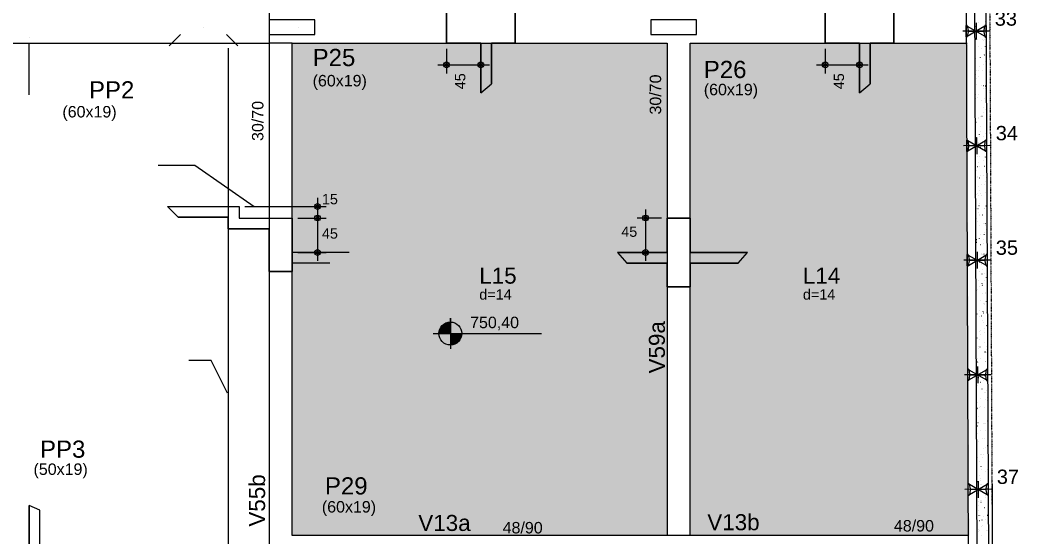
# Model space of a CAD drawing. Header units: millimetres. Extents: x 2609 to 8562, y 1432 to 7136.
# Drawn here: x 6286 to 7594, y 4852 to 5529 of the extents above; entities that cross this region are included whole.
import ezdxf

# ---------------------------------------------------------------- set-up
doc = ezdxf.new("R2010")
doc.units = ezdxf.units.MM
doc.linetypes.add('ESTILO_TQS_0003', pattern=[1.5, 0.5, -0.4, 0.1, -0.5])
for name, color, linetype in [('1', 4, 'Continuous'), ('10', 13, 'Continuous'), ('11', 22, 'Continuous'), ('12', 3, 'Continuous'), ('13', 76, 'Continuous'), ('130', 24, 'Continuous'), ('18', 9, 'Continuous'), ('19', 5, 'Continuous'), ('24', 5, 'ESTILO_TQS_0003'), ('242', 3, 'Continuous'), ('26', 1, 'Continuous'), ('27', 10, 'Continuous'), ('30', 15, 'Continuous'), ('4', 1, 'Continuous'), ('49', 20, 'Continuous'), ('51', 6, 'Continuous'), ('52', 21, 'Continuous'), ('6', 6, 'Continuous'), ('8', 5, 'Continuous'), ('9', 3, 'Continuous')]:
    doc.layers.add(name, color=color, linetype=linetype)
doc.styles.get("Standard").update_dxf_attribs({"font": 'arial.ttf'})

# ---------------------------------------------------------------- blocks, each defined once
blk = doc.blocks.new('_H9EFD498501-004')
for p, q in [((3960.702911, 3805.538144), (3960.702911, 3805.538144)), ((3960.702911, 3805.538144), (3960.702911, 3805.538144)), ((3963.660768, 3805.667287), (3963.735696, 3805.670558)), ((3965.572333, 3808.129829), (3965.61799, 3808.18933)), ((3973.776131, 3806.108933), (3973.85106, 3806.112204)), ((3974.772362, 3809.849388), (3974.782152, 3809.923747)), ((3975.649346, 3806.190719), (3975.700142, 3806.192937)), ((3960.7197, 3801.805755), (3960.7197, 3801.805755)), ((3960.7197, 3801.805755), (3960.7197, 3801.805755)), ((3960.7197, 3801.805755), (3960.7197, 3801.805755)), ((3960.731634, 3799.152726), (3960.731634, 3799.152726)), ((3960.731634, 3799.152726), (3960.731634, 3799.152726)), ((3960.731634, 3799.152726), (3960.731634, 3799.152726)), ((3960.757357, 3793.434257), (3960.757357, 3793.434257)), ((3961.82845, 3803.250706), (3961.874107, 3803.310207)), ((3962.02105, 3803.032953), (3962.030839, 3803.107311)), ((3973.284364, 3798.546917), (3973.294153, 3798.621275)), ((3973.96004, 3802.085393), (3974.033262, 3802.101626)), ((3960.789561, 3786.275011), (3960.789561, 3786.275011)), ((3960.793327, 3785.437957), (3960.793327, 3785.437957)), ((3960.793327, 3785.437957), (3960.793327, 3785.437957)), ((3960.793327, 3785.437957), (3960.793327, 3785.437957)), ((3961.13593, 3786.351799), (3961.209152, 3786.368032)), ((3962.488315, 3785.511962), (3962.563243, 3785.515233)), ((3964.36153, 3785.593748), (3964.436459, 3785.597019)), ((3971.693576, 3786.463683), (3971.703365, 3786.538041)), ((3972.002586, 3784.884209), (3972.048243, 3784.94371)), ((3973.203107, 3785.97978), (3973.278036, 3785.983051)), ((3974.315926, 3789.273733), (3974.389149, 3789.289966)), ((3974.399584, 3788.008037), (3974.445242, 3788.067539)), ((3960.847488, 3773.397295), (3960.847488, 3773.397295)), ((3960.847488, 3773.397295), (3960.847488, 3773.397295)), ((3960.847488, 3773.397295), (3960.847488, 3773.397295)), ((3960.861131, 3770.364382), (3960.861131, 3770.364382)), ((3960.861131, 3770.364382), (3960.861131, 3770.364382)), ((3960.861131, 3770.364382), (3960.861131, 3770.364382)), ((3962.00368, 3771.85338), (3962.049337, 3771.912882)), ((3965.747563, 3776.732503), (3965.79322, 3776.792005)), ((3970.029367, 3773.822761), (3970.039156, 3773.897119)), ((3975.037924, 3776.543239), (3975.111146, 3776.559472)), ((3960.883742, 3765.33777), (3960.883742, 3765.33777)), ((3960.883742, 3765.33777), (3960.883742, 3765.33777)), ((3960.905415, 3760.519579), (3960.905415, 3760.519579)), ((3961.915291, 3765.382808), (3961.990219, 3765.38608)), ((3962.213814, 3760.809644), (3962.287037, 3760.825877)), ((3968.541368, 3762.520289), (3968.551158, 3762.594648)), ((3972.030654, 3765.824455), (3972.105583, 3765.827726)), ((3972.177816, 3753.486883), (3972.223473, 3753.546385)), ((3973.903869, 3765.906241), (3973.978798, 3765.909512)), ((3974.574814, 3756.610712), (3974.620471, 3756.670213)), ((3975.393811, 3763.731579), (3975.467033, 3763.747812)), ((3960.963342, 3747.641864), (3960.963342, 3747.641864)), ((3960.963342, 3747.641864), (3960.963342, 3747.641864)), ((3960.963342, 3747.641864), (3960.963342, 3747.641864)), ((3960.974158, 3745.237583), (3960.974158, 3745.237583)), ((3962.17891, 3740.456054), (3962.224567, 3740.515556)), ((3962.616053, 3745.309269), (3962.690982, 3745.312541)), ((3965.922792, 3745.335177), (3965.96845, 3745.394679)), ((3966.95058, 3750.437055), (3966.96037, 3750.511413)), ((3971.45763, 3745.695301), (3971.532559, 3745.698573)), ((3961.002562, 3738.923008), (3961.002562, 3738.923008)), ((3961.002562, 3738.923008), (3961.002562, 3738.923008)), ((3961.002562, 3738.923008), (3961.002562, 3738.923008)), ((3961.02127, 3734.764148), (3961.02127, 3734.764148)), ((3963.291699, 3735.26749), (3963.364921, 3735.283723)), ((3965.286371, 3737.796133), (3965.296161, 3737.870491)), ((3961.064573, 3725.137396), (3961.064573, 3725.137396)), ((3961.064573, 3725.137396), (3961.064573, 3725.137396)), ((3961.064573, 3725.137396), (3961.064573, 3725.137396)), ((3961.079197, 3721.886433), (3961.079197, 3721.886433)), ((3961.079197, 3721.886433), (3961.079197, 3721.886433)), ((3961.079197, 3721.886433), (3961.079197, 3721.886433)), ((3962.207585, 3714.410427), (3962.217374, 3714.484786)), ((3963.798373, 3726.493662), (3963.808162, 3726.56802)), ((3966.098022, 3713.937852), (3966.143679, 3713.997353)), ((3970.285177, 3725.539976), (3970.360106, 3725.543247)), ((3972.158392, 3725.621762), (3972.233321, 3725.625034)), ((3972.353046, 3722.089557), (3972.398703, 3722.149059)), ((3974.750044, 3725.213386), (3974.795701, 3725.272888)), ((3974.958897, 3721.226863), (3974.968687, 3721.301221)), ((3961.137124, 3709.008717), (3961.137124, 3709.008717)), ((3961.143993, 3707.481635), (3961.143993, 3707.481635)), ((3961.143993, 3707.481635), (3961.143993, 3707.481635)), ((3961.143993, 3707.481635), (3961.143993, 3707.481635)), ((3961.148995, 3706.36964), (3961.148995, 3706.36964)), ((3961.148995, 3706.36964), (3961.148995, 3706.36964)), ((3961.154988, 3705.037209), (3961.154988, 3705.037209)), ((3961.154988, 3705.037209), (3961.154988, 3705.037209)), ((3962.35414, 3709.058729), (3962.399797, 3709.11823)), ((3964.369583, 3709.725336), (3964.442805, 3709.741569)), ((3969.712153, 3705.410823), (3969.787082, 3705.414094)), ((3973.294688, 3708.585941), (3973.304478, 3708.660299)), ((3961.195051, 3696.131002), (3961.195051, 3696.131002)), ((3961.195051, 3696.131002), (3961.195051, 3696.131002)), ((3961.195051, 3696.131002), (3961.195051, 3696.131002)), ((3971.80669, 3697.283469), (3971.816479, 3697.357828)), ((3972.528276, 3690.692232), (3972.573933, 3690.751733)), ((3974.925274, 3693.816061), (3974.970931, 3693.875562)), ((3961.245404, 3684.937022), (3961.245404, 3684.937022)), ((3961.245404, 3684.937022), (3961.245404, 3684.937022)), ((3961.245404, 3684.937022), (3961.245404, 3684.937022)), ((3961.252978, 3683.253286), (3961.252978, 3683.253286)), ((3961.252978, 3683.253286), (3961.252978, 3683.253286)), ((3961.252978, 3683.253286), (3961.252978, 3683.253286)), ((3961.285424, 3676.040262), (3961.285424, 3676.040262)), ((3961.285424, 3676.040262), (3961.285424, 3676.040262)), ((3961.285424, 3676.040262), (3961.285424, 3676.040262)), ((3961.786357, 3683.371533), (3961.859579, 3683.387766)), ((3962.529369, 3677.661403), (3962.575026, 3677.720905)), ((3965.447467, 3684.183182), (3965.520689, 3684.199415)), ((3966.273252, 3682.540526), (3966.318909, 3682.600028)), ((3968.5397, 3685.255497), (3968.614629, 3685.258769)), ((3970.215902, 3685.200235), (3970.225691, 3685.274593)), ((3970.412915, 3685.337284), (3970.487844, 3685.340555)), ((3961.310905, 3670.37557), (3961.310905, 3670.37557)), ((3961.310905, 3670.37557), (3961.310905, 3670.37557)), ((3961.335819, 3664.836835), (3961.335819, 3664.836835)), ((3961.335819, 3664.836835), (3961.335819, 3664.836835)), ((3962.142243, 3670.559874), (3962.215466, 3670.576107)), ((3967.966676, 3665.126344), (3968.041604, 3665.129615)), ((3968.551693, 3672.559313), (3968.561482, 3672.633671)), ((3975.100504, 3662.418735), (3975.146161, 3662.478236)), ((3961.368832, 3657.497855), (3961.368832, 3657.497855)), ((3961.368832, 3657.497855), (3961.368832, 3657.497855)), ((3961.368832, 3657.497855), (3961.368832, 3657.497855)), ((3962.864241, 3657.829379), (3962.937463, 3657.845612)), ((3965.472906, 3649.173607), (3965.482696, 3649.247966)), ((3966.448482, 3651.143201), (3966.494139, 3651.202702)), ((3966.525351, 3658.641028), (3966.598573, 3658.657261)), ((3967.063694, 3661.256842), (3967.073484, 3661.3312)), ((3972.703506, 3659.294906), (3972.749163, 3659.354408)), ((3961.426235, 3644.736647), (3961.426235, 3644.736647)), ((3961.426235, 3644.736647), (3961.426235, 3644.736647)), ((3961.426235, 3644.736647), (3961.426235, 3644.736647)), ((3961.426759, 3644.620139), (3961.426759, 3644.620139)), ((3961.426759, 3644.620139), (3961.426759, 3644.620139)), ((3961.426855, 3644.598888), (3961.426855, 3644.598888)), ((3961.426855, 3644.598888), (3961.426855, 3644.598888)), ((3961.426855, 3644.598888), (3961.426855, 3644.598888)), ((3962.704599, 3646.264077), (3962.750256, 3646.323579)), ((3963.220128, 3645.01772), (3963.29335, 3645.033953)), ((3963.808697, 3636.532685), (3963.818487, 3636.607044)), ((3966.794223, 3644.971019), (3966.869152, 3644.97429)), ((3968.667438, 3645.052805), (3968.742367, 3645.056077)), ((3961.484686, 3631.742424), (3961.484686, 3631.742424)), ((3961.484686, 3631.742424), (3961.484686, 3631.742424)), ((3961.484686, 3631.742424), (3961.484686, 3631.742424)), ((3961.51665, 3624.63646), (3961.51665, 3624.63646)), ((3961.51665, 3624.63646), (3961.51665, 3624.63646)), ((3962.320699, 3625.230214), (3962.330488, 3625.304572)), ((3963.942125, 3632.287225), (3964.015347, 3632.303458)), ((3966.221199, 3624.841865), (3966.296127, 3624.845137)), ((3967.603235, 3633.098873), (3967.676457, 3633.115106)), ((3972.878736, 3627.89758), (3972.924393, 3627.957082)), ((3975.072011, 3632.046649), (3975.081801, 3632.121008)), ((3975.275734, 3631.021409), (3975.321391, 3631.080911)), ((3976.336562, 3625.283512), (3976.411491, 3625.286783)), ((3961.540632, 3619.305023), (3961.540632, 3619.305023)), ((3961.540632, 3619.305023), (3961.540632, 3619.305023)), ((3961.540632, 3619.305023), (3961.540632, 3619.305023)), ((3961.542613, 3618.864708), (3961.542613, 3618.864708)), ((3961.542613, 3618.864708), (3961.542613, 3618.864708)), ((3961.568285, 3613.157515), (3961.568285, 3613.157515)), ((3961.568285, 3613.157515), (3961.568285, 3613.157515)), ((3961.568285, 3613.157515), (3961.568285, 3613.157515)), ((3962.879829, 3614.866752), (3962.925486, 3614.926253)), ((3964.298012, 3619.475565), (3964.371234, 3619.491798)), ((3966.623712, 3619.745875), (3966.669369, 3619.805376)), ((3973.481223, 3619.963415), (3973.491013, 3620.037773)), ((3961.60054, 3605.986993), (3961.60054, 3605.986993)), ((3961.60054, 3605.986993), (3961.60054, 3605.986993)), ((3961.60054, 3605.986993), (3961.60054, 3605.986993)), ((3961.607066, 3604.536273), (3961.607066, 3604.536273)), ((3961.607066, 3604.536273), (3961.607066, 3604.536273)), ((3961.607066, 3604.536273), (3961.607066, 3604.536273)), ((3965.020009, 3606.745071), (3965.093232, 3606.761304)), ((3965.048746, 3604.68654), (3965.123674, 3604.689812)), ((3966.921961, 3604.768327), (3966.99689, 3604.771598)), ((3968.681119, 3607.556719), (3968.754342, 3607.572952)), ((3970.329016, 3596.020022), (3970.338805, 3596.09438)), ((3971.817014, 3607.322493), (3971.826804, 3607.396851)), ((3973.053965, 3596.500255), (3973.099622, 3596.559756)), ((3975.450963, 3599.624084), (3975.496621, 3599.683585)), ((3975.763538, 3605.154358), (3975.838467, 3605.15763)), ((3961.658467, 3593.109277), (3961.658467, 3593.109277)), ((3961.658467, 3593.109277), (3961.658467, 3593.109277)), ((3961.697481, 3584.436086), (3961.697481, 3584.436086)), ((3961.697481, 3584.436086), (3961.697481, 3584.436086)), ((3963.055059, 3583.469426), (3963.100716, 3583.528928)), ((3964.475722, 3584.557387), (3964.55065, 3584.560658)), ((3965.375896, 3593.933411), (3965.449118, 3593.949644)), ((3966.798942, 3588.348549), (3966.844599, 3588.408051)), ((3968.738228, 3583.936787), (3968.748017, 3584.011146)), ((3974.591085, 3584.999033), (3974.666014, 3585.002305)), ((3976.4643, 3585.08082), (3976.539229, 3585.084091)), ((3961.709716, 3581.716142), (3961.709716, 3581.716142)), ((3961.709716, 3581.716142), (3961.709716, 3581.716142)), ((3961.709716, 3581.716142), (3961.709716, 3581.716142)), ((3961.716394, 3580.231561), (3961.716394, 3580.231561)), ((3961.716394, 3580.231561), (3961.716394, 3580.231561)), ((3961.716394, 3580.231561), (3961.716394, 3580.231561)), ((3966.097893, 3581.202916), (3966.171116, 3581.219149)), ((3967.074019, 3571.295865), (3967.083808, 3571.370224)), ((3969.759003, 3582.014565), (3969.832226, 3582.030798)), ((3961.774321, 3567.353846), (3961.774321, 3567.353846)), ((3961.774321, 3567.353846), (3961.774321, 3567.353846)), ((3961.787897, 3564.335899), (3961.787897, 3564.335899)), ((3961.787897, 3564.335899), (3961.787897, 3564.335899)), ((3961.787897, 3564.335899), (3961.787897, 3564.335899)), ((3963.303269, 3564.402062), (3963.378197, 3564.405333)), ((3965.176484, 3564.483848), (3965.251413, 3564.48712)), ((3965.58602, 3559.993394), (3965.59581, 3560.067752)), ((3966.45378, 3568.391257), (3966.527002, 3568.40749)), ((3966.974172, 3556.951224), (3967.019829, 3557.010725)), ((3973.229195, 3565.102929), (3973.274852, 3565.162431)), ((3974.018061, 3564.86988), (3974.09299, 3564.873151)), ((3975.626193, 3568.226758), (3975.67185, 3568.286259)), ((3961.832248, 3554.47613), (3961.832248, 3554.47613)), ((3961.832248, 3554.47613), (3961.832248, 3554.47613)), ((3961.832248, 3554.47613), (3961.832248, 3554.47613)), ((3961.851147, 3550.274768), (3961.851147, 3550.274768)), ((3961.851147, 3550.274768), (3961.851147, 3550.274768)), ((3961.851147, 3550.274768), (3961.851147, 3550.274768)), ((3961.878312, 3544.235712), (3961.878312, 3544.235712)), ((3961.878312, 3544.235712), (3961.878312, 3544.235712)), ((3962.730245, 3544.272908), (3962.805173, 3544.27618)), ((3963.230289, 3552.072101), (3963.275946, 3552.131602)), ((3963.995232, 3547.91016), (3964.005022, 3547.984518)), ((3967.175778, 3555.660762), (3967.249, 3555.676995)), ((3970.836888, 3556.472411), (3970.91011, 3556.488644)), ((3972.845608, 3544.714555), (3972.920537, 3544.717826)), ((3974.718823, 3544.796341), (3974.793752, 3544.799612)), ((3976.746545, 3554.726595), (3976.756334, 3554.800953)), ((3961.890175, 3541.598415), (3961.890175, 3541.598415)), ((3961.890175, 3541.598415), (3961.890175, 3541.598415)), ((3961.93227, 3532.240406), (3961.93227, 3532.240406)), ((3962.331023, 3535.269238), (3962.340813, 3535.343596)), ((3967.531664, 3542.849103), (3967.604886, 3542.865336)), ((3971.914772, 3530.930257), (3971.987994, 3530.94649)), ((3973.404425, 3533.705604), (3973.450082, 3533.765105)), ((3973.594337, 3530.783201), (3973.604127, 3530.85756)), ((3975.082336, 3542.085673), (3975.092125, 3542.160031)), ((3975.801423, 3536.829432), (3975.84708, 3536.888934)), ((3961.948102, 3528.720699), (3961.948102, 3528.720699)), ((3961.948102, 3528.720699), (3961.948102, 3528.720699)), ((3961.948102, 3528.720699), (3961.948102, 3528.720699)), ((3961.968728, 3524.135525), (3961.968728, 3524.135525)), ((3961.992578, 3518.833395), (3961.992578, 3518.833395)), ((3961.992578, 3518.833395), (3961.992578, 3518.833395)), ((3961.992578, 3518.833395), (3961.992578, 3518.833395)), ((3963.405519, 3520.674775), (3963.451176, 3520.734276)), ((3963.431007, 3524.19937), (3963.505936, 3524.202641)), ((3967.149401, 3525.553898), (3967.195058, 3525.613399)), ((3968.253662, 3530.118608), (3968.326884, 3530.134841)), ((3972.003549, 3518.699967), (3972.013339, 3518.774326)), ((3972.272584, 3524.585401), (3972.347513, 3524.588673)), ((3962.00603, 3515.842984), (3962.00603, 3515.842984)), ((3962.00603, 3515.842984), (3962.00603, 3515.842984)), ((3968.609548, 3517.306948), (3968.682771, 3517.323181)), ((3969.331546, 3504.576454), (3969.404768, 3504.592687)), ((3970.33934, 3506.059045), (3970.34913, 3506.133404)), ((3971.100131, 3504.430076), (3971.17506, 3504.433348)), ((3972.973346, 3504.511862), (3973.048275, 3504.515134)), ((3972.992656, 3505.388102), (3973.065878, 3505.404335)), ((3975.976653, 3505.432107), (3976.02231, 3505.491608)), ((3962.059143, 3504.035338), (3962.059143, 3504.035338)), ((3962.059143, 3504.035338), (3962.059143, 3504.035338)), ((3962.059143, 3504.035338), (3962.059143, 3504.035338)), ((3962.063957, 3502.965268), (3962.063957, 3502.965268)), ((3962.063957, 3502.965268), (3962.063957, 3502.965268)), ((3962.063957, 3502.965268), (3962.063957, 3502.965268)), ((3967.324631, 3494.156572), (3967.370288, 3494.216074)), ((3968.851342, 3494.756574), (3968.861131, 3494.830932)), ((3969.687433, 3491.764794), (3969.760655, 3491.781027)), ((3973.579655, 3502.308278), (3973.625312, 3502.367779)), ((3962.121884, 3490.087552), (3962.121884, 3490.087552)), ((3962.121884, 3490.087552), (3962.121884, 3490.087552)), ((3962.134009, 3487.392022), (3962.134009, 3487.392022)), ((3962.134009, 3487.392022), (3962.134009, 3487.392022)), ((3962.134009, 3487.392022), (3962.134009, 3487.392022)), ((3962.149559, 3483.935151), (3962.149559, 3483.935151)), ((3962.149559, 3483.935151), (3962.149559, 3483.935151)), ((3963.580748, 3489.277449), (3963.626406, 3489.336951)), ((3967.260554, 3482.67334), (3967.270343, 3482.747698)), ((3970.40943, 3479.0343), (3970.482652, 3479.050533)), ((3970.527107, 3484.300923), (3970.602036, 3484.304194)), ((3974.07054, 3479.845948), (3974.143762, 3479.862181)), ((3962.179811, 3477.209837), (3962.179811, 3477.209837)), ((3962.179811, 3477.209837), (3962.179811, 3477.209837)), ((3962.179811, 3477.209837), (3962.179811, 3477.209837)), ((3965.596345, 3470.032418), (3965.606134, 3470.106776)), ((3970.765317, 3466.22264), (3970.838539, 3466.238873)), ((3973.754885, 3470.910952), (3973.800542, 3470.970454)), ((3976.151883, 3474.034781), (3976.19754, 3474.094283)), ((3976.859659, 3465.546381), (3976.869448, 3465.62074)), ((3962.237738, 3464.332121), (3962.237738, 3464.332121)), ((3962.237738, 3464.332121), (3962.237738, 3464.332121)), ((3962.239974, 3463.834964), (3962.239974, 3463.834964)), ((3962.239974, 3463.834964), (3962.239974, 3463.834964)), ((3962.239974, 3463.834964), (3962.239974, 3463.834964)), ((3962.27544, 3455.950648), (3962.27544, 3455.950648)), ((3962.27544, 3455.950648), (3962.27544, 3455.950648)), ((3962.27544, 3455.950648), (3962.27544, 3455.950648)), ((3963.755978, 3457.880124), (3963.801635, 3457.939625)), ((3964.108346, 3458.729946), (3964.118136, 3458.804305)), ((3967.499861, 3462.759247), (3967.545518, 3462.818748)), ((3969.354654, 3464.145598), (3969.429583, 3464.148869)), ((3971.227869, 3464.227384), (3971.302798, 3464.230655)), ((3971.487314, 3453.492145), (3971.560536, 3453.508378)), ((3975.148424, 3454.303794), (3975.221646, 3454.320027)), ((3975.268871, 3453.463147), (3975.27866, 3453.537506)), ((3962.295665, 3451.454406), (3962.295665, 3451.454406)), ((3962.295665, 3451.454406), (3962.295665, 3451.454406)), ((3962.295665, 3451.454406), (3962.295665, 3451.454406)), ((3962.323908, 3445.175789), (3962.323908, 3445.175789)), ((3962.323908, 3445.175789), (3962.323908, 3445.175789)), ((3962.33039, 3443.734777), (3962.33039, 3443.734777)), ((3962.33039, 3443.734777), (3962.33039, 3443.734777)), ((3962.517558, 3446.646712), (3962.527348, 3446.72107)), ((3968.78163, 3444.016444), (3968.856559, 3444.019716)), ((3971.843201, 3440.680486), (3971.916423, 3440.696719)), ((3973.604662, 3440.822225), (3973.614451, 3440.896584)), ((3973.930115, 3439.513627), (3973.975772, 3439.573128)), ((3976.327113, 3442.637455), (3976.37277, 3442.696957)), ((3962.353592, 3438.57669), (3962.353592, 3438.57669)), ((3962.353592, 3438.57669), (3962.353592, 3438.57669)), ((3963.931208, 3426.482798), (3963.976865, 3426.5423)), ((3967.675091, 3431.361921), (3967.720748, 3431.421423)), ((3972.116663, 3429.519754), (3972.126453, 3429.594112)), ((3972.565198, 3427.949991), (3972.638421, 3427.966224)), ((3976.226308, 3428.76164), (3976.299531, 3428.777873)), ((3962.411519, 3425.698975), (3962.411519, 3425.698975)), ((3962.411519, 3425.698975), (3962.411519, 3425.698975)), ((3962.411519, 3425.698975), (3962.411519, 3425.698975)), ((3962.416871, 3424.509275), (3962.416871, 3424.509275)), ((3962.416871, 3424.509275), (3962.416871, 3424.509275)), ((3962.416871, 3424.509275), (3962.416871, 3424.509275)), ((3962.420805, 3423.63459), (3962.420805, 3423.63459)), ((3962.420805, 3423.63459), (3962.420805, 3423.63459)), ((3962.420805, 3423.63459), (3962.420805, 3423.63459)), ((3967.609177, 3423.861119), (3967.684106, 3423.864391)), ((3969.482392, 3423.942905), (3969.557321, 3423.946177)), ((3970.525875, 3417.43652), (3970.535665, 3417.510878)), ((3972.921085, 3415.138332), (3972.994307, 3415.154565)), ((3962.469446, 3412.821259), (3962.469446, 3412.821259)), ((3962.469446, 3412.821259), (3962.469446, 3412.821259)), ((3962.511221, 3403.534403), (3962.511221, 3403.534403)), ((3962.511221, 3403.534403), (3962.511221, 3403.534403)), ((3962.527373, 3399.943544), (3962.527373, 3399.943544)), ((3962.527373, 3399.943544), (3962.527373, 3399.943544)), ((3962.527373, 3399.943544), (3962.527373, 3399.943544)), ((3967.036153, 3403.731966), (3967.111081, 3403.735237)), ((3967.850321, 3399.964595), (3967.895978, 3400.024097)), ((3968.861666, 3404.795598), (3968.871456, 3404.869956)), ((3973.643083, 3402.407837), (3973.716305, 3402.42407)), ((3974.105344, 3408.116301), (3974.151001, 3408.175803)), ((3976.502343, 3411.24013), (3976.548, 3411.299631)), ((3977.151516, 3404.173612), (3977.226445, 3404.176883)), ((3977.304193, 3403.219486), (3977.377415, 3403.235718)), ((3962.558301, 3393.067902), (3962.558301, 3393.067902)), ((3962.558301, 3393.067902), (3962.558301, 3393.067902)), ((3962.558301, 3393.067902), (3962.558301, 3393.067902)), ((3962.5853, 3387.065828), (3962.5853, 3387.065828)), ((3962.5853, 3387.065828), (3962.5853, 3387.065828)), ((3964.106438, 3395.085472), (3964.152095, 3395.144974)), ((3967.373668, 3393.493126), (3967.383457, 3393.567485)), ((3973.998969, 3389.596177), (3974.072191, 3389.61241)), ((3962.601636, 3383.434216), (3962.601636, 3383.434216)), ((3962.601636, 3383.434216), (3962.601636, 3383.434216)), ((3962.601636, 3383.434216), (3962.601636, 3383.434216)), ((3962.643227, 3374.188112), (3962.643227, 3374.188112)), ((3962.643227, 3374.188112), (3962.643227, 3374.188112)), ((3962.643227, 3374.188112), (3962.643227, 3374.188112)), ((3965.78288, 3381.409892), (3965.792669, 3381.48425)), ((3965.8637, 3383.576641), (3965.938629, 3383.579912)), ((3967.736915, 3383.658427), (3967.811844, 3383.661698)), ((3974.280574, 3376.718975), (3974.326231, 3376.778477)), ((3974.720967, 3376.865683), (3974.794189, 3376.881916)), ((3976.578492, 3384.044458), (3976.653421, 3384.04773)), ((3976.677572, 3379.842804), (3976.723229, 3379.902306)), ((3976.869983, 3375.585405), (3976.879773, 3375.659764)), ((3962.692051, 3363.334029), (3962.692051, 3363.334029)), ((3962.692051, 3363.334029), (3962.692051, 3363.334029)), ((3962.699732, 3361.626528), (3962.699732, 3361.626528)), ((3962.699732, 3361.626528), (3962.699732, 3361.626528)), ((3962.699732, 3361.626528), (3962.699732, 3361.626528)), ((3962.701154, 3361.310397), (3962.701154, 3361.310397)), ((3962.701154, 3361.310397), (3962.701154, 3361.310397)), ((3964.118671, 3368.76897), (3964.12846, 3368.843328)), ((3964.281668, 3363.688147), (3964.327325, 3363.747648)), ((3965.290676, 3363.447487), (3965.365604, 3363.450759)), ((3968.025551, 3368.56727), (3968.071208, 3368.626771)), ((3975.076853, 3364.054023), (3975.150075, 3364.070256)), ((3975.381985, 3364.282934), (3975.391774, 3364.357292)), ((3975.406039, 3363.889133), (3975.480968, 3363.892405)), ((3977.279254, 3363.97092), (3977.354183, 3363.974191)), ((3962.715545, 3358.111172), (3962.715545, 3358.111172)), ((3962.759081, 3348.432681), (3962.759081, 3348.432681)), ((3962.759081, 3348.432681), (3962.759081, 3348.432681)), ((3962.759081, 3348.432681), (3962.759081, 3348.432681)), ((3973.791197, 3352.1997), (3973.800986, 3352.274058)), ((3975.798851, 3351.323529), (3975.872073, 3351.339762)), ((3976.852802, 3348.445479), (3976.898459, 3348.50498)), ((3962.782467, 3343.233842), (3962.782467, 3343.233842)), ((3962.782467, 3343.233842), (3962.782467, 3343.233842)), ((3962.782467, 3343.233842), (3962.782467, 3343.233842)), ((3962.817008, 3335.554966), (3962.817008, 3335.554966)), ((3962.974741, 3335.589934), (3963.047964, 3335.606167)), ((3964.118223, 3343.292162), (3964.193151, 3343.295433)), ((3965.991438, 3343.373948), (3966.066367, 3343.37722)), ((3968.20078, 3337.169944), (3968.246437, 3337.229446)), ((3972.126988, 3339.558778), (3972.136777, 3339.633136)), ((3974.455804, 3345.32165), (3974.501461, 3345.381151)), ((3974.833015, 3343.75998), (3974.907944, 3343.763251)), ((3976.154737, 3338.511869), (3976.22796, 3338.528102)), ((3962.841163, 3330.185155), (3962.841163, 3330.185155)), ((3962.841163, 3330.185155), (3962.841163, 3330.185155)), ((3962.841163, 3330.185155), (3962.841163, 3330.185155)), ((3962.872882, 3323.133655), (3962.872882, 3323.133655)), ((3962.872882, 3323.133655), (3962.872882, 3323.133655)), ((3962.874935, 3322.67725), (3962.874935, 3322.67725)), ((3962.874935, 3322.67725), (3962.874935, 3322.67725)), ((3962.874935, 3322.67725), (3962.874935, 3322.67725)), ((3963.545199, 3323.163009), (3963.620127, 3323.16628)), ((3964.456898, 3332.290821), (3964.502555, 3332.350323)), ((3970.638989, 3328.256306), (3970.648779, 3328.330664)), ((3973.660562, 3323.604655), (3973.735491, 3323.607926)), ((3975.533777, 3323.686441), (3975.608706, 3323.689713)), ((3976.876735, 3325.781374), (3976.949957, 3325.797607)), ((3962.932862, 3309.799535), (3962.932862, 3309.799535)), ((3964.052626, 3310.04778), (3964.125848, 3310.064013)), ((3969.048201, 3316.173072), (3969.057991, 3316.24743)), ((3974.631034, 3313.924324), (3974.676691, 3313.983826)), ((3977.028032, 3317.048153), (3977.073689, 3317.107654)), ((3977.232622, 3312.969715), (3977.305844, 3312.985948)), ((3962.963298, 3303.033468), (3962.963298, 3303.033468)), ((3962.982594, 3298.743782), (3962.982594, 3298.743782)), ((3962.982594, 3298.743782), (3962.982594, 3298.743782)), ((3962.982594, 3298.743782), (3962.982594, 3298.743782)), ((3962.99079, 3296.921819), (3962.99079, 3296.921819)), ((3962.99079, 3296.921819), (3962.99079, 3296.921819)), ((3962.99079, 3296.921819), (3962.99079, 3296.921819)), ((3964.245961, 3303.08947), (3964.32089, 3303.092741)), ((3964.632127, 3300.893496), (3964.677785, 3300.952997)), ((3967.383992, 3303.53215), (3967.393782, 3303.606508)), ((3968.37601, 3305.772619), (3968.421667, 3305.83212)), ((3973.087538, 3303.475501), (3973.162467, 3303.478773)), ((3977.954619, 3300.23922), (3977.976039, 3300.243969)), ((3963.048717, 3284.044103), (3963.048717, 3284.044103)), ((3963.053713, 3282.93328), (3963.053713, 3282.93328)), ((3963.053713, 3282.93328), (3963.053713, 3282.93328)), ((3963.053713, 3282.93328), (3963.053713, 3282.93328)), ((3965.13051, 3284.505626), (3965.203732, 3284.521859)), ((3965.895994, 3292.229678), (3965.905783, 3292.304037)), ((3971.915085, 3283.320176), (3971.990014, 3283.323448)), ((3973.7883, 3283.401963), (3973.863229, 3283.405234)), ((3974.806264, 3282.526998), (3974.851921, 3282.5865)), ((3977.056518, 3286.962879), (3977.066308, 3287.037238)), ((3977.203262, 3285.650827), (3977.248919, 3285.710329)), ((3963.106644, 3271.166388), (3963.106644, 3271.166388)), ((3963.106644, 3271.166388), (3963.106644, 3271.166388)), ((3963.106644, 3271.166388), (3963.106644, 3271.166388)), ((3963.107183, 3271.046555), (3963.107183, 3271.046555)), ((3963.107183, 3271.046555), (3963.107183, 3271.046555)), ((3964.305206, 3280.146444), (3964.314995, 3280.220803)), ((3964.807357, 3269.49617), (3964.853014, 3269.555671)), ((3968.55124, 3274.375293), (3968.596897, 3274.434794)), ((3975.39231, 3274.321958), (3975.402099, 3274.396316)), ((3963.124025, 3267.302408), (3963.124025, 3267.302408)), ((3963.124025, 3267.302408), (3963.124025, 3267.302408)), ((3963.124025, 3267.302408), (3963.124025, 3267.302408)), ((3963.144129, 3262.833093), (3963.144129, 3262.833093)), ((3963.144129, 3262.833093), (3963.144129, 3262.833093)), ((3963.164571, 3258.288672), (3963.164571, 3258.288672)), ((3966.208394, 3258.963472), (3966.281616, 3258.979705)), ((3971.342061, 3263.191023), (3971.41699, 3263.194294)), ((3973.904311, 3263.019486), (3973.9141, 3263.093844)), ((3963.222498, 3245.410957), (3963.222498, 3245.410957)), ((3963.222498, 3245.410957), (3963.222498, 3245.410957)), ((3963.222498, 3245.410957), (3963.222498, 3245.410957)), ((3968.72647, 3242.977967), (3968.772127, 3243.037469)), ((3970.169608, 3243.035698), (3970.244537, 3243.038969)), ((3972.042823, 3243.117484), (3972.117752, 3243.120756)), ((3972.313523, 3250.936252), (3972.323312, 3251.01061)), ((3974.981494, 3251.129673), (3975.027151, 3251.189174)), ((3977.378492, 3254.253502), (3977.424149, 3254.313003)), ((3963.234544, 3242.732906), (3963.234544, 3242.732906)), ((3963.234544, 3242.732906), (3963.234544, 3242.732906)), ((3963.234544, 3242.732906), (3963.234544, 3242.732906)), ((3963.265456, 3235.861035), (3963.265456, 3235.861035)), ((3963.265456, 3235.861035), (3963.265456, 3235.861035)), ((3963.265456, 3235.861035), (3963.265456, 3235.861035)), ((3963.280425, 3232.533241), (3963.280425, 3232.533241)), ((3963.280425, 3232.533241), (3963.280425, 3232.533241)), ((3963.280425, 3232.533241), (3963.280425, 3232.533241)), ((3963.625168, 3232.609669), (3963.69839, 3232.625902)), ((3964.982587, 3238.098844), (3965.028244, 3238.158346)), ((3967.286278, 3233.421317), (3967.3595, 3233.43755)), ((3970.649314, 3238.29533), (3970.659103, 3238.369688)), ((3963.32496, 3222.632719), (3963.32496, 3222.632719)), ((3963.32496, 3222.632719), (3963.32496, 3222.632719)), ((3963.338352, 3219.655526), (3963.338352, 3219.655526)), ((3963.338352, 3219.655526), (3963.338352, 3219.655526)), ((3963.981055, 3219.798009), (3964.054277, 3219.814242)), ((3969.161315, 3226.992858), (3969.171105, 3227.067217)), ((3969.596584, 3222.906544), (3969.671513, 3222.909816)), ((3975.156723, 3219.732347), (3975.202381, 3219.791849)), ((3977.553722, 3222.856176), (3977.599379, 3222.915677)), ((3963.396279, 3206.77781), (3963.396279, 3206.77781)), ((3963.396279, 3206.77781), (3963.396279, 3206.77781)), ((3963.396279, 3206.77781), (3963.396279, 3206.77781)), ((3963.406886, 3204.419662), (3963.406886, 3204.419662)), ((3963.406886, 3204.419662), (3963.406886, 3204.419662)), ((3963.406886, 3204.419662), (3963.406886, 3204.419662)), ((3964.703052, 3207.067515), (3964.776274, 3207.083748)), ((3965.157817, 3206.701519), (3965.203474, 3206.76102)), ((3967.570527, 3214.909624), (3967.580317, 3214.983983)), ((3968.364162, 3207.879163), (3968.437384, 3207.895396)), ((3968.9017, 3211.580642), (3968.947357, 3211.640143)), ((3963.415375, 3202.532532), (3963.415375, 3202.532532)), ((3963.415375, 3202.532532), (3963.415375, 3202.532532)), ((3963.415375, 3202.532532), (3963.415375, 3202.532532)), ((3963.454206, 3193.900094), (3963.454206, 3193.900094)), ((3963.454206, 3193.900094), (3963.454206, 3193.900094)), ((3964.41832, 3190.966231), (3964.428109, 3191.040589)), ((3965.058939, 3194.255855), (3965.132161, 3194.272088)), ((3965.906318, 3202.268702), (3965.916108, 3202.343061)), ((3968.424131, 3202.751219), (3968.49906, 3202.754491)), ((3970.297346, 3202.833006), (3970.372275, 3202.836277)), ((3977.169632, 3197.782666), (3977.179422, 3197.857024)), ((3977.728951, 3191.45885), (3977.774609, 3191.518352)), ((3963.49882, 3183.981938), (3963.49882, 3183.981938)), ((3963.49882, 3183.981938), (3963.49882, 3183.981938)), ((3963.49882, 3183.981938), (3963.49882, 3183.981938)), ((3963.505791, 3182.432345), (3963.505791, 3182.432345)), ((3963.505791, 3182.432345), (3963.505791, 3182.432345)), ((3963.512133, 3181.022379), (3963.512133, 3181.022379)), ((3963.512133, 3181.022379), (3963.512133, 3181.022379)), ((3963.512133, 3181.022379), (3963.512133, 3181.022379)), ((3965.780936, 3181.52536), (3965.854158, 3181.541593)), ((3967.851107, 3182.622066), (3967.926036, 3182.625337)), ((3969.07693, 3180.183316), (3969.122587, 3180.242818)), ((3969.442046, 3182.337009), (3969.515268, 3182.353242)), ((3975.331953, 3188.335022), (3975.37761, 3188.394523)), ((3975.578845, 3185.699432), (3975.588634, 3185.77379)), ((3977.96647, 3183.063712), (3978.041399, 3183.066984)), ((3963.548317, 3172.978288), (3963.548317, 3172.978288)), ((3963.548317, 3172.978288), (3963.548317, 3172.978288)), ((3963.548317, 3172.978288), (3963.548317, 3172.978288)), ((3963.57006, 3168.144663), (3963.57006, 3168.144663)), ((3963.57006, 3168.144663), (3963.57006, 3168.144663)), ((3965.333047, 3175.304193), (3965.378704, 3175.363694)), ((3966.136823, 3168.713701), (3966.210045, 3168.729934)), ((3973.914636, 3173.05851), (3973.924425, 3173.132868)), ((3963.596206, 3162.332158), (3963.596206, 3162.332158)), ((3963.596206, 3162.332158), (3963.596206, 3162.332158)), ((3963.596206, 3162.332158), (3963.596206, 3162.332158)), ((3963.627987, 3155.266948), (3963.627987, 3155.266948)), ((3963.627987, 3155.266948), (3963.627987, 3155.266948)), ((3963.627987, 3155.266948), (3963.627987, 3155.266948)), ((3966.678654, 3162.466741), (3966.753583, 3162.470012)), ((3966.85882, 3155.983206), (3966.932043, 3155.999439)), ((3968.551869, 3162.548527), (3968.626798, 3162.551798)), ((3970.51993, 3156.794855), (3970.593153, 3156.811088)), ((3972.426637, 3161.756038), (3972.436426, 3161.830397)), ((3975.507183, 3156.937696), (3975.55284, 3156.997197)), ((3977.393446, 3162.934559), (3977.468375, 3162.93783)), ((3977.904181, 3160.061525), (3977.949838, 3160.121026)), ((3963.685914, 3142.389232), (3963.685914, 3142.389232)), ((3963.685914, 3142.389232), (3963.685914, 3142.389232)), ((3963.686622, 3142.231971), (3963.686622, 3142.231971)), ((3963.686622, 3142.231971), (3963.686622, 3142.231971)), ((3963.689748, 3141.536915), (3963.689748, 3141.536915)), ((3963.689748, 3141.536915), (3963.689748, 3141.536915)), ((3963.689748, 3141.536915), (3963.689748, 3141.536915)), ((3965.508277, 3143.906867), (3965.553934, 3143.966369)), ((3966.10563, 3142.337587), (3966.180558, 3142.340859)), ((3967.214707, 3143.171547), (3967.287929, 3143.18778)), ((3969.252159, 3148.78599), (3969.297817, 3148.845492)), ((3970.835849, 3149.672804), (3970.845638, 3149.747163)), ((3976.220993, 3142.779234), (3976.295922, 3142.782505)), ((3978.094209, 3142.86102), (3978.169137, 3142.864291)), ((3969.17164, 3137.031882), (3969.18143, 3137.106241))]:
    blk.add_line(p, q)

msp = doc.modelspace()

# ---------------------------------------------------------------- linework, layer by layer
for p, q in [((6850.11, 5133.27), (6850.11, 5138.27)), ((6850.11, 5138.27), (6850.11, 5098.27)), ((6827.61, 5118.27), (6969.52, 5118.27))]:
    msp.add_line(p, q)
msp.add_circle((6850.11, 5118.27), 15)
at = {"layer": '1'}
for p, q in [((7529.26, 4771.65), (7523.68, 6235.4)), ((6559.18, 5491.81), (6559.18, 4824.31)), ((7560.18, 4764.29), (7560.18, 4921.79))]:
    msp.add_line(p, q, dxfattribs=at)
for points in [[(6612.68, 5543.31), (6612.68, 5498.31)], [(5913.18, 5498.31), (6526.68, 5498.31)], [(6526.68, 5498.31), (6612.68, 5498.31)], [(6612.68, 5498.31), (6612.68, 4826.81)], [(6642.68, 5498.31), (6612.68, 5498.31)], [(6642.68, 4853.81), (6642.68, 5498.31)], [(6642.68, 5498.31), (7134.18, 5498.31)], [(7134.18, 5498.31), (7134.18, 4853.81)], [(7164.18, 4853.81), (7164.18, 5498.31)], [(7164.18, 5498.31), (7526.99, 5498.31)], [(6928.68, 4853.81), (6642.68, 4853.81)], [(7058.18, 4853.81), (6928.68, 4853.81)], [(7134.18, 4853.81), (7058.18, 4853.81)], [(7528.94, 4853.81), (7134.18, 4853.81)]]:
    msp.add_lwpolyline(points, dxfattribs=at)
at = {"layer": '130'}
for points in [[(6642.68, 4853.81), (7134.18, 4853.81), (7134.18, 5498.31)], [(6642.68, 4853.81), (7134.18, 5498.31), (6642.68, 5498.31)], [(6642.68, 4853.81), (6642.68, 5498.31), (6642.68, 4853.81)], [(7164.18, 4853.81), (7164.18, 5498.31), (7526.99, 5498.31)], [(7164.18, 4853.81), (7526.99, 5498.31), (7529.89, 4853.81)], [(7164.18, 4853.81), (7529.89, 4853.81), (7164.18, 4853.81)]]:
    msp.add_solid(points, dxfattribs=at)
at = {"layer": '18'}
for p, q in [((6845.07, 5498.31), (6845.07, 5543.31)), ((6935.07, 5543.31), (6935.07, 5498.31)), ((7341.2, 5498.31), (7341.2, 5543.31)), ((7431.2, 5543.31), (7431.2, 5498.31)), ((6298.05, 5506.31), (6298.05, 5506.31)), ((6298.05, 5430.82), (6298.05, 5498.31)), ((6312.05, 5498.31), (6403.05, 5498.31)), ((6890.07, 5498.31), (6845.07, 5498.31)), ((6890.07, 5433.31), (6890.07, 5498.31)), ((6935.07, 5498.31), (6904.07, 5498.31)), ((6904.07, 5498.31), (6904.07, 5445.31)), ((7386.2, 5498.31), (7341.2, 5498.31)), ((7386.2, 5433.31), (7386.2, 5498.31)), ((7431.2, 5498.31), (7400.2, 5498.31)), ((7400.2, 5498.31), (7400.2, 5445.31)), ((6479.33, 5284.52), (6573.18, 5284.52)), ((6573.18, 5284.52), (6573.18, 5269.52)), ((6493.33, 5270.52), (6559.18, 5270.52)), ((6559.18, 5270.52), (6559.18, 5255.52)), ((6573.18, 5269.52), (6642.68, 5269.52)), ((6642.68, 5224.52), (6642.68, 5269.52)), ((7134.18, 5224.52), (7134.18, 5269.52)), ((7134.18, 5269.52), (7164.18, 5269.52)), ((7164.18, 5269.52), (7164.18, 5224.52)), ((6559.18, 5255.52), (6612.68, 5255.52)), ((6612.68, 5255.52), (6612.68, 5199.52)), ((6642.68, 5255.52), (6642.68, 5199.52)), ((6717.68, 5224.52), (6642.68, 5224.52)), ((7069.18, 5224.52), (7134.18, 5224.52)), ((7164.18, 5224.52), (7239.18, 5224.52)), ((6692.05, 5210.52), (6642.68, 5210.52)), ((7134.18, 5210.52), (7081.18, 5210.52)), ((7134.18, 5179.52), (7134.18, 5210.52)), ((7227.18, 5210.52), (7164.18, 5210.52)), ((7164.18, 5210.52), (7164.18, 5179.52)), ((6612.68, 5199.52), (6642.68, 5199.52)), ((7164.18, 5179.52), (7134.18, 5179.52)), ((6298.05, 4797.31), (6298.05, 4893.12)), ((6312.05, 4824.31), (6312.05, 4887.12))]:
    msp.add_line(p, q, dxfattribs=at)
at = {"layer": '24'}
msp.add_line((7556.02, 5713.61), (7573.18, 1899.47), dxfattribs=at)
at = {"layer": '242'}
for p, q in [((6526.68, 5519.31), (6526.68, 5519.31)), ((6651.18, 5519.31), (6651.18, 5519.31))]:
    msp.add_line(p, q, dxfattribs=at)
at = {"layer": '26', "color": 3, "linetype": 'Continuous'}
for p, q in [((6845.07, 5498.31), (6845.07, 5498.31)), ((6890.07, 5498.31), (6890.07, 5498.31)), ((7341.2, 5498.31), (7341.2, 5498.31)), ((7386.2, 5498.31), (7386.2, 5498.31)), ((6845.07, 5490.81), (6845.07, 5458.77)), ((6890.07, 5490.81), (6890.07, 5458.77)), ((7341.2, 5490.81), (7341.2, 5458.77)), ((7386.2, 5490.81), (7386.2, 5458.77)), ((6833.82, 5470.02), (6901.32, 5470.02)), ((7329.95, 5470.02), (7397.45, 5470.02)), ((6573.18, 5284.52), (6573.18, 5284.52)), ((6580.68, 5284.52), (6687.29, 5284.52)), ((6676.04, 5295.77), (6676.04, 5258.27)), ((6676.04, 5280.77), (6676.04, 5213.27)), ((7105.88, 5280.77), (7105.88, 5213.27)), ((6642.68, 5269.52), (6642.68, 5269.52)), ((6642.68, 5269.52), (6642.68, 5269.52)), ((6650.18, 5269.52), (6687.29, 5269.52)), ((6650.18, 5269.52), (6687.29, 5269.52)), ((7126.68, 5269.52), (7094.63, 5269.52)), ((7134.18, 5269.52), (7134.18, 5269.52)), ((6642.68, 5224.52), (6642.68, 5224.52)), ((6650.18, 5224.52), (6687.29, 5224.52)), ((7126.68, 5224.52), (7094.63, 5224.52)), ((7134.18, 5224.52), (7134.18, 5224.52))]:
    msp.add_line(p, q, dxfattribs=at)
at = {"layer": '26'}
for p, q in [((6515.19, 5338.38), (6467.31, 5338.38)), ((6592.93, 5284.16), (6515.19, 5338.38)), ((6536.72, 5083.02), (6507.57, 5083.02)), ((6557.93, 5040.35), (6536.72, 5083.02))]:
    msp.add_line(p, q, dxfattribs=at)
at = {"layer": '26', "color": 3, "linetype": 'Continuous'}
for centre, radius in [((6845.07, 5470.02), 3.75), ((6845.07, 5470.02), 1.87), ((6890.07, 5470.02), 3.75), ((6890.07, 5470.02), 1.87), ((7341.2, 5470.02), 3.75), ((7341.2, 5470.02), 1.87), ((7386.2, 5470.02), 3.75), ((7386.2, 5470.02), 1.87), ((6676.04, 5284.52), 3.75), ((6676.04, 5284.52), 1.87), ((6676.04, 5269.52), 3.75), ((6676.04, 5269.52), 3.75), ((6676.04, 5269.52), 1.87), ((6676.04, 5269.52), 1.87), ((7105.88, 5269.52), 3.75), ((7105.88, 5269.52), 1.87), ((6676.04, 5224.52), 3.75), ((6676.04, 5224.52), 1.87), ((7105.88, 5224.52), 3.75), ((7105.88, 5224.52), 1.87)]:
    msp.add_circle(centre, radius, dxfattribs=at)
at = {"layer": '27'}
for points in [[(6850.11, 5118.27), (6837.26, 5126.01), (6836.68, 5124.96)], [(6850.11, 5118.27), (6837.9, 5126.98), (6837.26, 5126.01)], [(6850.11, 5118.27), (6839.09, 5128.45), (6837.9, 5126.98)], [(6850.11, 5118.27), (6839.91, 5129.27), (6839.09, 5128.45)], [(6850.11, 5118.27), (6840.48, 5129.77), (6839.91, 5129.27)], [(6850.11, 5118.27), (6841.16, 5130.31), (6840.48, 5129.77)], [(6850.11, 5118.27), (6841.75, 5130.73), (6841.16, 5130.31)], [(6850.11, 5118.27), (6842.52, 5131.21), (6841.75, 5130.73)], [(6850.11, 5118.27), (6843.2, 5131.59), (6842.52, 5131.21)], [(6850.11, 5118.27), (6844.1, 5132.02), (6843.2, 5131.59)], [(6850.11, 5118.27), (6844.6, 5132.22), (6844.1, 5132.02)], [(6850.11, 5118.27), (6845.69, 5132.61), (6844.6, 5132.22)], [(6850.11, 5118.27), (6847.07, 5132.96), (6845.69, 5132.61)], [(6850.11, 5118.27), (6848.25, 5133.16), (6847.07, 5132.96)], [(6850.11, 5118.27), (6850.11, 5133.27), (6848.25, 5133.16)], [(6850.11, 5118.27), (6835.14, 5119.21), (6835.11, 5118.27)], [(6850.11, 5118.27), (6835.11, 5118.27), (6850.11, 5118.27)], [(6850.11, 5118.27), (6835.15, 5119.3), (6835.14, 5119.21)], [(6850.11, 5118.27), (6835.28, 5120.51), (6835.15, 5119.3)], [(6850.11, 5118.27), (6835.41, 5121.25), (6835.28, 5120.51)], [(6850.11, 5118.27), (6835.63, 5122.19), (6835.41, 5121.25)], [(6850.11, 5118.27), (6836.07, 5123.55), (6835.63, 5122.19)], [(6850.11, 5118.27), (6836.68, 5124.96), (6836.07, 5123.55)], [(6850.11, 5118.27), (6865.11, 5118.27), (6865, 5116.41)], [(6850.11, 5118.27), (6865, 5116.41), (6864.8, 5115.23)], [(6850.11, 5118.27), (6864.8, 5115.23), (6864.45, 5113.86)], [(6850.11, 5118.27), (6864.45, 5113.86), (6864.06, 5112.76)], [(6850.11, 5118.27), (6864.06, 5112.76), (6863.86, 5112.27)], [(6850.11, 5118.27), (6863.86, 5112.27), (6863.43, 5111.37)], [(6850.11, 5118.27), (6863.43, 5111.37), (6863.05, 5110.69)], [(6850.11, 5118.27), (6863.05, 5110.69), (6862.56, 5109.91)], [(6850.11, 5118.27), (6862.56, 5109.91), (6862.15, 5109.32)], [(6850.11, 5118.27), (6862.15, 5109.32), (6861.61, 5108.64)], [(6850.11, 5118.27), (6861.61, 5108.64), (6861.11, 5108.07)], [(6850.11, 5118.27), (6861.11, 5108.07), (6860.29, 5107.25)], [(6850.11, 5118.27), (6860.29, 5107.25), (6858.82, 5106.06)], [(6850.11, 5118.27), (6858.82, 5106.06), (6857.84, 5105.42)], [(6850.11, 5118.27), (6857.84, 5105.42), (6856.8, 5104.85)], [(6850.11, 5118.27), (6856.8, 5104.85), (6855.39, 5104.23)], [(6850.11, 5118.27), (6855.39, 5104.23), (6854.03, 5103.79)], [(6850.11, 5118.27), (6854.03, 5103.79), (6853.08, 5103.57)], [(6850.11, 5118.27), (6853.08, 5103.57), (6852.35, 5103.44)], [(6850.11, 5118.27), (6852.35, 5103.44), (6851.14, 5103.31)], [(6850.11, 5118.27), (6851.14, 5103.31), (6851.05, 5103.3)], [(6850.11, 5118.27), (6851.05, 5103.3), (6850.11, 5103.27)], [(6850.11, 5118.27), (6850.11, 5103.27), (6850.11, 5118.27)]]:
    msp.add_solid(points, dxfattribs=at)
at = {"layer": '30'}
for points in [[(6890.07, 5433.31), (6904.07, 5445.31), (6904.07, 5498.31), (6935.07, 5498.31), (6935.07, 5543.31), (6904.07, 5543.31), (6904.07, 5606.31), (6890.07, 5618.31), (6890.07, 5543.31), (6845.07, 5543.31), (6845.07, 5498.31), (6890.07, 5498.31), (6890.07, 5433.31)], [(7386.2, 5433.31), (7400.2, 5445.31), (7400.2, 5498.31), (7431.2, 5498.31), (7431.2, 5543.31), (7400.2, 5543.31), (7400.2, 5606.31), (7386.2, 5618.31), (7386.2, 5543.31), (7341.2, 5543.31), (7341.2, 5498.31), (7386.2, 5498.31), (7386.2, 5433.31)], [(6493.33, 5270.52), (6479.33, 5284.52), (6573.18, 5284.52), (6573.18, 5269.52), (6642.68, 5269.52), (6642.68, 5255.52), (6642.68, 5255.52), (6642.68, 5199.52), (6612.68, 5199.52), (6612.68, 5255.52), (6559.18, 5255.52), (6559.18, 5270.52), (6493.33, 5270.52)], [(7069.18, 5224.52), (7081.18, 5210.52), (7134.18, 5210.52), (7134.18, 5179.52), (7164.18, 5179.52), (7164.18, 5210.52), (7227.18, 5210.52), (7239.18, 5224.52), (7164.18, 5224.52), (7164.18, 5269.52), (7134.18, 5269.52), (7134.18, 5224.52), (7069.18, 5224.52)], [(6312.05, 4887.12), (6298.05, 4893.12), (6298.05, 4797.31), (6358.05, 4797.31), (6358.05, 4721.82), (6372.05, 4735.82), (6372.05, 4789.31), (6403.05, 4789.31), (6403.05, 4824.31), (6312.05, 4824.31), (6312.05, 4887.12), (6312.05, 4887.12)]]:
    msp.add_lwpolyline(points, dxfattribs=at)
for points in [[(6692.05, 5210.52), (6717.68, 5224.52), (6642.68, 5224.52)], [(6692.05, 5210.52), (6642.68, 5224.52), (6642.68, 5210.52)], [(6692.05, 5210.52), (6642.68, 5210.52), (6692.05, 5210.52)]]:
    msp.add_solid(points, dxfattribs=at)
at = {"layer": '4'}
for points in [[(6612.68, 5509.81), (6672.68, 5509.81), (6672.68, 5528.81), (6612.68, 5528.81), (6612.68, 5509.81)], [(7112.68, 5509.81), (7172.68, 5509.81), (7172.68, 5528.81), (7112.68, 5528.81), (7112.68, 5509.81)]]:
    msp.add_lwpolyline(points, dxfattribs=at)
at = {"layer": '49'}
for p, q in [((7533.68, 6235.38), (7545.66, 3571.72)), ((7548.68, 6235.38), (7568.16, 1904.45))]:
    msp.add_line(p, q, dxfattribs=at)
at = {"layer": '51'}
for p, q in [((7525.89, 5521.67), (7526.64, 5521.68)), ((7525.96, 5506.68), (7525.89, 5521.67)), ((7527.25, 5521.2), (7528.34, 5515.06)), ((7527.32, 5520.82), (7550.52, 5507.64)), ((7527.38, 5507.54), (7550.46, 5520.93)), ((7538.87, 5525.14), (7538.97, 5503.32)), ((7549.49, 5515.16), (7550.53, 5521.3)), ((7551.13, 5521.79), (7551.89, 5521.79)), ((7551.89, 5521.79), (7551.95, 5506.79)), ((7556.27, 5514.31), (7521.57, 5514.16)), ((7526.71, 5506.68), (7525.96, 5506.68)), ((7528.35, 5513.31), (7527.32, 5507.16)), ((7528.95, 5514.58), (7548.88, 5514.67)), ((7548.89, 5513.88), (7528.96, 5513.8)), ((7550.59, 5507.27), (7549.5, 5513.4)), ((7551.95, 5506.79), (7551.2, 5506.79)), ((7539.55, 5375.11), (7539.65, 5353.29)), ((7556.94, 5364.28), (7522.25, 5364.12)), ((7526.63, 5356.64), (7526.56, 5371.64)), ((7526.56, 5371.64), (7527.32, 5371.64)), ((7527.93, 5371.16), (7529.02, 5365.03)), ((7527.99, 5370.79), (7551.2, 5357.61)), ((7529.03, 5363.27), (7527.99, 5357.13)), ((7528.05, 5357.5), (7551.14, 5370.89)), ((7529.63, 5364.55), (7549.56, 5364.64)), ((7549.56, 5363.85), (7529.63, 5363.76)), ((7550.16, 5365.12), (7551.2, 5371.27)), ((7551.26, 5357.23), (7550.17, 5363.37)), ((7551.81, 5371.75), (7552.56, 5371.76)), ((7552.56, 5371.76), (7552.63, 5356.76)), ((7527.38, 5356.64), (7526.63, 5356.64)), ((7552.63, 5356.76), (7551.88, 5356.75)), ((7527.24, 5221.67), (7527.99, 5221.68)), ((7527.3, 5206.68), (7527.24, 5221.67)), ((7528.6, 5221.2), (7529.69, 5215.06)), ((7528.67, 5220.82), (7551.87, 5207.64)), ((7528.73, 5207.54), (7551.81, 5220.93)), ((7540.22, 5225.14), (7540.32, 5203.32)), ((7550.84, 5215.16), (7551.88, 5221.3)), ((7552.48, 5221.79), (7553.24, 5221.79)), ((7553.24, 5221.79), (7553.3, 5206.79)), ((7557.62, 5214.31), (7522.92, 5214.16)), ((7528.06, 5206.68), (7527.3, 5206.68)), ((7529.7, 5213.31), (7528.67, 5207.16)), ((7530.3, 5214.58), (7550.23, 5214.67)), ((7550.24, 5213.88), (7530.31, 5213.8)), ((7551.94, 5207.27), (7550.85, 5213.4)), ((7553.3, 5206.79), (7552.55, 5206.79)), ((7540.9, 5075.11), (7540.99, 5053.29)), ((7558.29, 5064.28), (7523.6, 5064.13)), ((7527.91, 5071.64), (7528.67, 5071.65)), ((7527.98, 5056.64), (7527.91, 5071.64)), ((7529.28, 5071.17), (7530.37, 5065.03)), ((7529.34, 5070.79), (7552.55, 5057.61)), ((7530.38, 5063.28), (7529.34, 5057.13)), ((7529.4, 5057.51), (7552.49, 5070.9)), ((7530.98, 5064.55), (7550.91, 5064.64)), ((7550.91, 5063.85), (7530.98, 5063.76)), ((7551.51, 5065.13), (7552.55, 5071.27)), ((7552.61, 5057.24), (7551.52, 5063.37)), ((7553.16, 5071.76), (7553.91, 5071.76)), ((7553.91, 5071.76), (7553.98, 5056.76)), ((7528.73, 5056.65), (7527.98, 5056.64)), ((7553.98, 5056.76), (7553.23, 5056.76)), ((7528.59, 4921.67), (7529.34, 4921.68)), ((7528.65, 4906.68), (7528.59, 4921.67)), ((7529.95, 4921.2), (7531.04, 4915.06)), ((7530.02, 4920.82), (7553.22, 4907.64)), ((7530.08, 4907.54), (7553.16, 4920.93)), ((7541.57, 4925.14), (7541.67, 4903.32)), ((7552.19, 4915.16), (7553.23, 4921.3)), ((7553.83, 4921.79), (7554.59, 4921.79)), ((7554.59, 4921.79), (7554.65, 4906.79)), ((7558.97, 4914.31), (7524.27, 4914.16)), ((7529.41, 4906.68), (7528.65, 4906.68)), ((7531.05, 4913.31), (7530.01, 4907.16)), ((7531.65, 4914.58), (7551.58, 4914.67)), ((7551.59, 4913.88), (7531.66, 4913.8)), ((7553.29, 4907.27), (7552.2, 4913.4)), ((7554.65, 4906.79), (7553.9, 4906.79))]:
    msp.add_line(p, q, dxfattribs=at)
for centre, start, end in [((7526.64, 5521.05), 13.3965, 90.25773), ((7551.14, 5521.16), 90.25773, 167.11895), ((7526.71, 5507.3), 270.25773, 347.11895), ((7528.95, 5515.21), 193.39658, 270.36272), ((7528.96, 5513.17), 90.25773, 167.11895), ((7548.88, 5515.3), 270.25773, 347.11895), ((7548.89, 5513.26), 13.3965, 90.25773), ((7551.2, 5507.41), 193.3965, 270.25773), ((7527.32, 5371.02), 13.3965, 90.25773), ((7529.63, 5365.17), 193.39658, 270.36272), ((7529.64, 5363.13), 90.25773, 167.11895), ((7549.56, 5365.26), 270.25773, 347.11895), ((7549.56, 5363.22), 13.3965, 90.25773), ((7551.81, 5371.13), 90.25773, 167.11895), ((7527.38, 5357.27), 270.25773, 347.11895), ((7551.87, 5357.38), 193.3965, 270.25773), ((7527.99, 5221.05), 13.3965, 90.25773), ((7552.49, 5221.16), 90.25773, 167.11895), ((7528.06, 5207.3), 270.25773, 347.11895), ((7530.3, 5215.21), 193.39658, 270.36272), ((7530.31, 5213.17), 90.25773, 167.11895), ((7550.23, 5215.3), 270.25773, 347.11895), ((7550.24, 5213.26), 13.3965, 90.25773), ((7552.55, 5207.41), 193.3965, 270.25773), ((7528.67, 5071.02), 13.3965, 90.25773), ((7530.98, 5065.18), 193.39658, 270.36272), ((7530.99, 5063.14), 90.25773, 167.11895), ((7550.9, 5065.27), 270.25773, 347.11895), ((7550.91, 5063.23), 13.3965, 90.25773), ((7553.16, 5071.13), 90.25773, 167.11895), ((7528.73, 5057.27), 270.25773, 347.11895), ((7553.22, 5057.38), 193.3965, 270.25773), ((7529.34, 4921.05), 13.3965, 90.25773), ((7553.84, 4921.16), 90.25773, 167.11895), ((7529.41, 4907.3), 270.25773, 347.11895), ((7531.65, 4915.21), 193.39658, 270.36272), ((7531.66, 4913.17), 90.25773, 167.11895), ((7551.58, 4915.3), 270.25773, 347.11895), ((7551.59, 4913.26), 13.3965, 90.25773), ((7553.9, 4907.41), 193.3965, 270.25773)]:
    msp.add_arc(centre, 0.625, start, end, dxfattribs=at)
at = {"layer": '6'}
for p, q in [((6496.68, 5509.81), (6481.68, 5494.81)), ((6556.68, 5509.81), (6571.68, 5494.81))]:
    msp.add_line(p, q, dxfattribs=at)

# ---------------------------------------------------------------- block references
at = {"layer": '19'}
msp.add_blockref('_H9EFD498501-004', (3576.18, 1717.31), dxfattribs=at)

# ---------------------------------------------------------------- texts
at = {"layer": '10'}
for s, p in [('L15', (6887.97, 5183.56)), ('L14', (7311.93, 5183.56))]:
    msp.add_text(s, height=21, dxfattribs=at).set_placement(p)
at = {"layer": '11'}
for p in [(7126.27, 5405.01), (6605.16, 5370.37)]:
    msp.add_text('30/70', height=15, rotation=90, dxfattribs=at).set_placement(p)
for p in [(6918.61, 4856.53), (7431.23, 4859.03)]:
    msp.add_text('48/90', height=15, dxfattribs=at).set_placement(p)
at = {"layer": '12'}
for s, p in [('(60x19)', (6669.64, 5441.84)), ('(60x19)', (7182.12, 5430.26)), ('(60x19)', (6341.79, 5401.17)), ('(50x19)', (6303.96, 4933.15)), ('(60x19)', (6681.71, 4883.87))]:
    msp.add_text(s, height=15, dxfattribs=at).set_placement(p)
at = {"layer": '13'}
for p in [(6887.97, 5162.66), (7311.93, 5162.66)]:
    msp.add_text('d=14', height=13.5, dxfattribs=at).set_placement(p)
at = {"layer": '26', "color": 3, "linetype": 'Continuous'}
for p in [(6869.71, 5438.09), (7365.85, 5438.09)]:
    msp.add_text('45', height=13.5, rotation=90, dxfattribs=at).set_placement(p)
for s, p in [('15', (6681.78, 5287.48)), ('45', (7073.96, 5244.87)), ('45', (6681.78, 5242.48))]:
    msp.add_text(s, height=13.5, dxfattribs=at).set_placement(p)
at = {"layer": '26'}
msp.add_text('750,40', height=15, dxfattribs=at).set_placement((6875.95, 5125.3))
at = {"layer": '52'}
for s, p in [('33', (7563.31, 5521.33)), ('34', (7564.63, 5371.3)), ('35', (7564.66, 5221.33)), ('37', (7566.01, 4921.33))]:
    msp.add_text(s, height=18.75, dxfattribs=at).set_placement(p)
at = {"layer": '8'}
for s, p in [('V59a', (7131.14, 5065.98)), ('V55b', (6607.34, 4865.42))]:
    msp.add_text(s, height=21, rotation=90, dxfattribs=at).set_placement(p)
for s, p in [('V13a', (6808.11, 4859.76)), ('V13b', (7186.72, 4860.73))]:
    msp.add_text(s, height=21, dxfattribs=at).set_placement(p)
at = {"layer": '9'}
for s, p in [('P25', (6669.64, 5468.42)), ('P26', (7182.12, 5452.76)), ('PP2', (6376.61, 5426.07)), ('PP3', (6312.46, 4955.65)), ('P29', (6685.74, 4907.53))]:
    msp.add_text(s, height=22.5, dxfattribs=at).set_placement(p)

doc.saveas('drawing.dxf')
